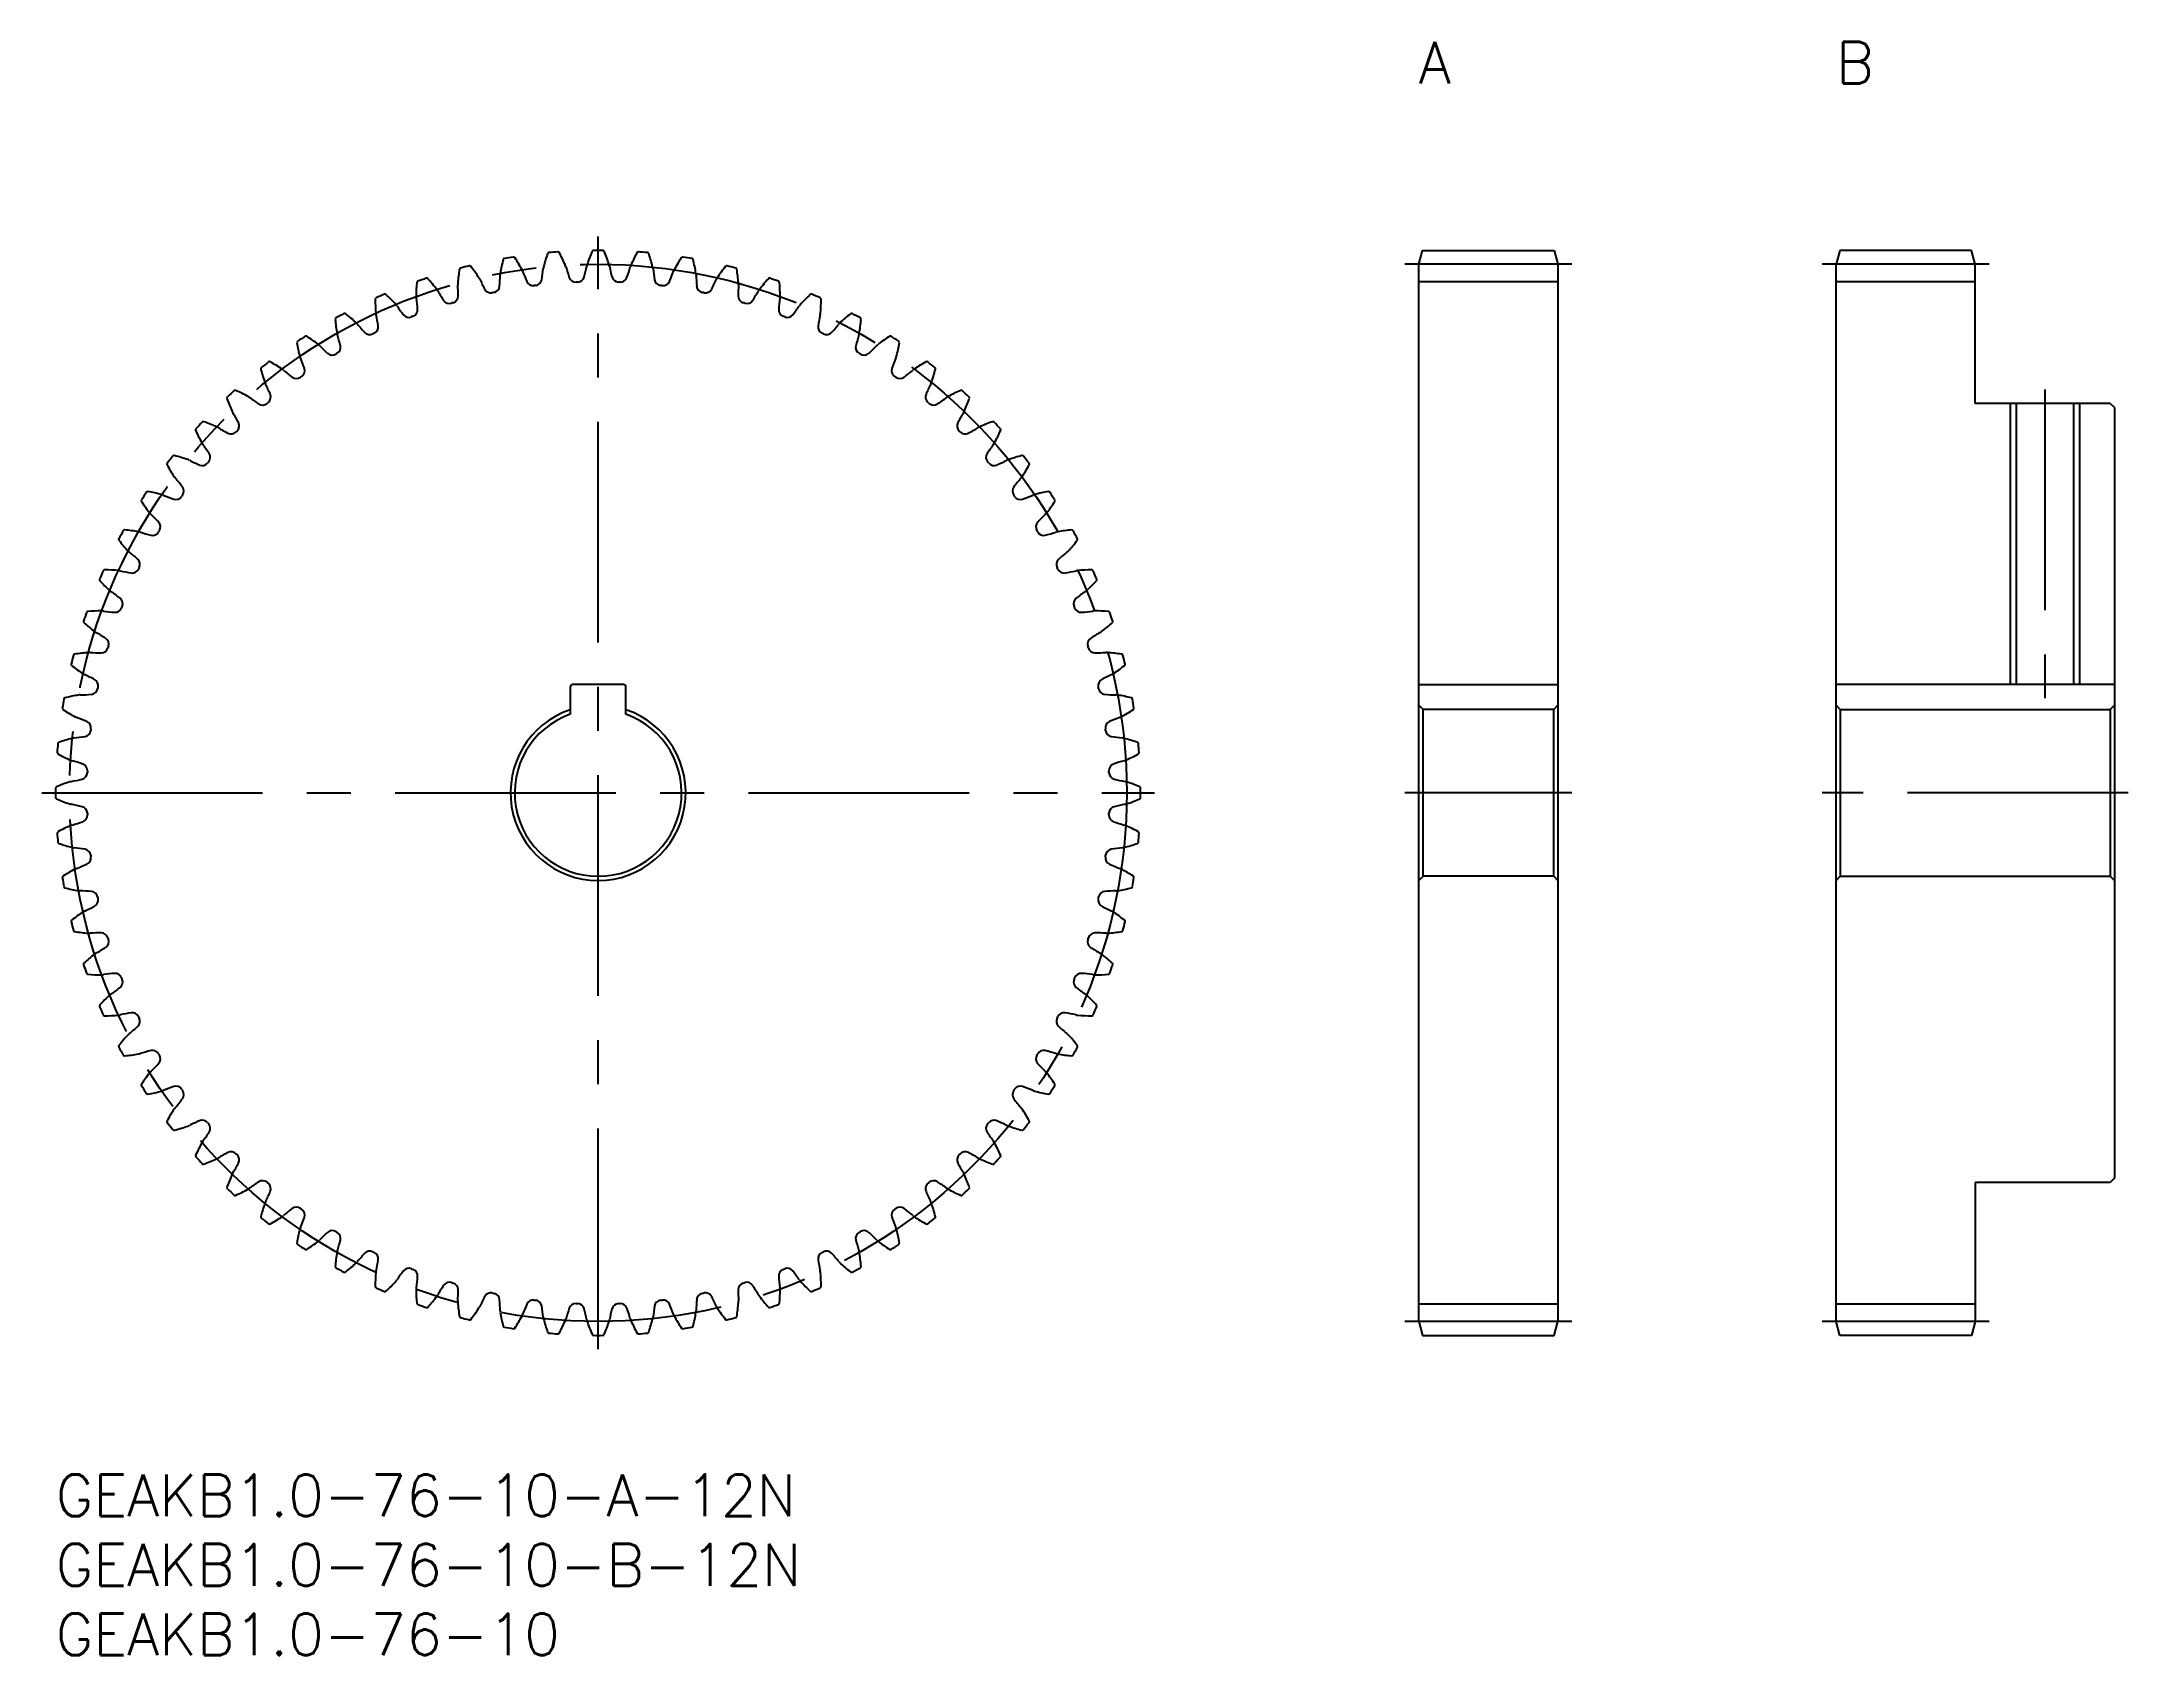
# Model space of a CAD drawing. Extents: x -1 to 149, y -13 to 103.
import ezdxf

# ---------------------------------------------------------------- set-up
doc = ezdxf.new("R2010")
doc.units = 0
doc.header["$LTSCALE"] = 0.5
doc.linetypes.add('CENTER', pattern=[50.8, 31.75, -6.35, 6.35, -6.35])
for name, color, linetype in [('MSM_CENTER', 1, 'CENTER'), ('MSM_CONTINUOUS', 7, 'CONTINUOUS'), ('MSM_NARROW', 5, 'CONTINUOUS'), ('MSM_PART_NUMBER', 7, 'CONTINUOUS')]:
    doc.layers.add(name, color=color, linetype=linetype)
doc.styles.get("Standard").update_dxf_attribs({"font": 'txt.shx', "height": 1, "bigfont": 'bigfont.shx'})

# ---------------------------------------------------------------- blocks, each defined once
blk = doc.blocks.new('*U3')
at = {"layer": 'MSM_PART_NUMBER'}
blk.add_text('GEAKB1.0-76-10-A-12N', height=3, dxfattribs=at).set_placement((0, -3))
blk = doc.blocks.new('*U4')
at = {"layer": 'MSM_PART_NUMBER'}
blk.add_text('GEAKB1.0-76-10-B-12N', height=3, dxfattribs=at).set_placement((0, -8))
blk = doc.blocks.new('*U5')
at = {"layer": 'MSM_PART_NUMBER'}
blk.add_text('GEAKB1.0-76-10', height=3, dxfattribs=at).set_placement((0, -13))
blk = doc.blocks.new('*U6')
at = {"layer": 'MSM_PART_NUMBER'}
blk.add_text('A', height=3, dxfattribs=at).set_placement((98, 100))
blk = doc.blocks.new('*U7')
at = {"layer": 'MSM_PART_NUMBER'}
blk.add_text('B', height=3, dxfattribs=at).set_placement((128, 100))

msp = doc.modelspace()

# ---------------------------------------------------------------- linework, layer by layer
at = {"layer": 'MSM_CENTER'}
for p, q in [((39, 9), (39, 89)), ((109, 87), (97, 87)), ((139, 87), (127, 87)), ((143, 78), (143, 55.8)), ((-1, 49), (79, 49)), ((109, 49), (97, 49)), ((149, 49), (127, 49)), ((109, 11), (97, 11)), ((139, 11), (127, 11))]:
    msp.add_line(p, q, dxfattribs=at)
msp.add_circle((39, 49), 38, dxfattribs=at)
at = {"layer": 'MSM_CONTINUOUS'}
for p, q in [((98, 87), (98.27, 88)), ((98.27, 88), (107.73, 88)), ((107.73, 88), (108, 87)), ((128.27, 88), (128, 87)), ((137.73, 88), (128.27, 88)), ((138, 87), (137.73, 88)), ((98, 11), (98, 87)), ((108, 85.75), (98, 85.75)), ((108, 87), (108, 11)), ((128, 11), (128, 87)), ((138, 85.75), (128, 85.75)), ((138, 77), (138, 87)), ((147.7, 77), (138, 77)), ((140.93, 77), (140.93, 56.8)), ((145.07, 77), (145.07, 56.8)), ((148, 76.7), (147.7, 77)), ((148, 76.7), (148, 21.3)), ((37, 56.6), (37, 54.66)), ((40.8, 56.8), (37.2, 56.8)), ((41, 54.66), (41, 56.6)), ((98, 56.8), (108, 56.8)), ((148, 56.8), (128, 56.8)), ((98, 55.3), (98.3, 55)), ((98.3, 43), (98.3, 55)), ((107.7, 55), (98.3, 55)), ((107.7, 55), (108, 55.3)), ((107.7, 43), (107.7, 55)), ((128.3, 55), (128, 55.3)), ((128.3, 55), (128.3, 43)), ((128.3, 55), (147.7, 55)), ((148, 55.3), (147.7, 55)), ((147.7, 55), (147.7, 43)), ((98, 42.7), (98.3, 43)), ((107.7, 43), (98.3, 43)), ((107.7, 43), (108, 42.7)), ((128.3, 43), (128, 42.7)), ((128.3, 43), (147.7, 43)), ((148, 42.7), (147.7, 43)), ((147.7, 21), (138, 21)), ((148, 21.3), (147.7, 21)), ((138, 21), (138, 11)), ((108, 12.25), (98, 12.25)), ((138, 12.25), (128, 12.25)), ((98, 11), (98.27, 10)), ((107.73, 10), (108, 11)), ((128.27, 10), (128, 11)), ((138, 11), (137.73, 10)), ((98.27, 10), (107.73, 10)), ((137.73, 10), (128.27, 10))]:
    msp.add_line(p, q, dxfattribs=at)
for centre, radius, start, end in [((44.47, 84.29), 12.67, 166.0675, 170.6579), ((32.27, 87.31), 0.1, 99.957, 166.0675), ((39, 49), 39, 98.9903, 99.957), ((32.92, 87.42), 0.1, 32.8799, 98.9903), ((22.37, 80.6), 12.67, 28.2895, 32.8799), ((47.37, 83.72), 12.67, 161.3307, 165.9211), ((35.46, 87.74), 0.1, 95.2202, 161.3307), ((39, 49), 39, 94.2535, 95.2202), ((36.11, 87.79), 0.1, 28.143, 94.2535), ((25.03, 81.87), 12.67, 23.5526, 28.143), ((50.2, 82.91), 12.67, 156.5938, 161.1842), ((38.67, 87.9), 0.1, 90.4833, 156.5938), ((39, 49), 39, 89.5167, 90.4833), ((39.33, 87.9), 0.1, 23.4062, 89.5167), ((27.8, 82.91), 12.67, 18.8158, 23.4062), ((52.97, 81.87), 12.67, 151.857, 156.4474), ((41.89, 87.79), 0.1, 85.7469, 151.857), ((39, 49), 39, 84.7798, 85.7465), ((42.54, 87.74), 0.1, 18.6693, 84.7798), ((30.63, 83.72), 12.67, 14.0789, 18.6693), ((55.63, 80.6), 12.67, 147.1201, 151.7105), ((45.08, 87.42), 0.1, 81.0097, 147.1201), ((39, 49), 39, 80.043, 81.0097), ((45.73, 87.31), 0.1, 13.9325, 80.043), ((33.53, 84.29), 12.67, 9.3421, 13.9325), ((38.59, 84.71), 12.67, 175.5412, 180.1316), ((26.06, 85.68), 0.1, 109.4307, 175.5412), ((39, 49), 39, 108.464, 109.4307), ((26.68, 85.9), 0.1, 42.3535, 108.464), ((17.39, 77.43), 12.67, 37.7632, 42.3535), ((41.54, 84.62), 12.67, 170.8044, 175.3947), ((29.74, 85.57), 0.83, 175.3947, 183.4696), ((17.24, 84.82), 11.69, 359.4695, 3.4166), ((29.13, 86.63), 0.1, 104.6939, 170.8044), ((39, 49), 39, 103.7272, 104.6939), ((29.77, 86.79), 0.1, 37.6167, 103.7272), ((19.81, 79.12), 12.67, 33.0263, 37.6167), ((29.74, 85.57), 0.83, 24.9514, 33.0263), ((41.09, 90.86), 11.69, 205.0044, 208.9516), ((20.27, 86.5), 11.69, 354.7326, 358.6798), ((32.79, 86.21), 0.83, 170.6579, 178.7328), ((32.79, 86.21), 0.83, 20.2146, 28.2895), ((44.54, 90.55), 11.69, 200.2676, 204.2147), ((34.33, 85.96), 0.5, 204.2147, 277.2018), ((34.45, 85.97), 0.5, 277.0088, 349.9958), ((23.43, 87.92), 11.69, 349.9958, 353.9429), ((35.88, 86.6), 0.83, 165.9211, 173.9959), ((35.88, 86.6), 0.83, 15.4777, 23.5526), ((47.95, 89.95), 11.69, 195.5307, 199.4779), ((37.4, 86.22), 0.5, 199.4779, 272.4649), ((39, 49), 36.75, 92.2719, 92.4649), ((37.52, 86.22), 0.5, 272.2719, 345.259), ((26.7, 89.07), 11.69, 345.259, 349.2061), ((39, 86.72), 0.83, 161.1842, 169.2591), ((39, 86.72), 0.83, 10.7409, 18.8158), ((51.3, 89.07), 11.69, 190.7939, 194.741), ((40.48, 86.22), 0.5, 194.7411, 267.7281), ((39, 49), 36.75, 87.5351, 87.7281), ((40.6, 86.22), 0.5, 267.535, 340.5221), ((30.05, 89.95), 11.69, 340.5221, 344.4693), ((42.12, 86.6), 0.83, 156.4474, 164.5223), ((42.12, 86.6), 0.83, 6.0041, 14.0789), ((54.57, 87.92), 11.69, 186.0571, 190.0042), ((43.55, 85.97), 0.5, 190.0042, 262.9912), ((43.67, 85.96), 0.5, 262.7982, 335.7853), ((33.46, 90.55), 11.69, 335.7853, 339.7324), ((45.21, 86.21), 0.83, 151.7105, 159.7854), ((45.21, 86.21), 0.83, 1.2672, 9.3421), ((57.73, 86.5), 11.69, 181.3202, 185.2674), ((36.91, 90.86), 11.69, 331.0484, 334.9956), ((48.26, 85.57), 0.83, 146.9737, 155.0486), ((58.19, 79.12), 12.67, 142.3833, 146.9737), ((48.23, 86.79), 0.1, 76.2732, 142.3833), ((39, 49), 39, 75.3061, 76.2728), ((48.87, 86.63), 0.1, 9.1956, 75.3061), ((36.46, 84.62), 12.67, 4.6053, 9.1956), ((60.76, 84.82), 11.69, 176.5834, 180.5305), ((48.26, 85.57), 0.83, 356.5304, 4.6053), ((60.61, 77.43), 12.67, 137.6465, 142.2368), ((51.32, 85.9), 0.1, 71.5364, 137.6465), ((39, 49), 39, 70.5693, 71.536), ((51.94, 85.68), 0.1, 4.4588, 70.5693), ((39.41, 84.71), 12.67, 359.8684, 4.4588), ((23.07, 84.49), 0.1, 114.1676, 180.278), ((35.64, 84.55), 12.67, 180.278, 184.8684), ((39, 49), 39, 113.2009, 114.1676), ((23.68, 84.75), 0.1, 47.0904, 113.2009), ((15.12, 75.55), 12.67, 42.5, 47.0904), ((23.85, 83.55), 0.83, 34.4251, 42.5), ((34.17, 90.63), 11.69, 214.4781, 218.4253), ((26.75, 84.68), 0.83, 180.1316, 188.2065), ((14.36, 82.9), 11.69, 4.2063, 8.1535), ((26.75, 84.68), 0.83, 29.6883, 37.7632), ((37.62, 90.89), 11.69, 209.7413, 213.6884), ((28.31, 84.68), 0.5, 213.6884, 286.6755), ((39, 49), 36.75, 106.4824, 106.6755), ((28.43, 84.72), 0.5, 286.4824, 359.4695), ((31.29, 85.44), 0.5, 208.9516, 281.9386), ((39, 49), 36.75, 101.7456, 101.9386), ((31.42, 85.47), 0.5, 281.7456, 354.7326), ((39, 49), 36.75, 97.0088, 97.2018), ((39, 49), 36.75, 82.7982, 82.9912), ((46.58, 85.47), 0.5, 185.2673, 258.2544), ((39, 49), 36.75, 78.0614, 78.2544), ((46.71, 85.44), 0.5, 258.0613, 331.0485), ((49.57, 84.72), 0.5, 180.5305, 253.5176), ((39, 49), 36.75, 73.3245, 73.5176), ((49.69, 84.68), 0.5, 253.3245, 326.3116), ((40.38, 90.89), 11.69, 326.3116, 330.2587), ((51.25, 84.68), 0.83, 142.2368, 150.3117), ((63.64, 82.9), 11.69, 171.8465, 175.7937), ((51.25, 84.68), 0.83, 351.7935, 359.8684), ((43.83, 90.63), 11.69, 321.5747, 325.5219), ((54.15, 83.55), 0.83, 137.5, 145.5749), ((62.88, 75.55), 12.67, 132.9096, 137.5), ((54.32, 84.75), 0.1, 66.7995, 132.9096), ((39, 49), 39, 65.8324, 66.7991), ((54.93, 84.49), 0.1, 359.722, 65.8324), ((42.36, 84.55), 12.67, 355.1316, 359.722), ((20.2, 83.05), 0.1, 118.9048, 185.0149), ((32.72, 84.15), 12.67, 185.0149, 189.6053), ((39, 49), 39, 117.9377, 118.9044), ((20.77, 83.37), 0.1, 51.8272, 117.9377), ((13.01, 73.49), 12.67, 47.2368, 51.8272), ((21.05, 82.18), 0.83, 39.162, 47.2368), ((30.75, 90.09), 11.69, 219.2149, 223.1621), ((22.7, 82.49), 0.5, 295.9561, 8.9432), ((23.85, 83.55), 0.83, 184.8684, 192.9433), ((11.64, 80.75), 11.69, 8.9432, 12.8903), ((25.4, 83.68), 0.5, 218.4252, 291.4123), ((39, 49), 36.75, 111.2193, 111.4123), ((25.52, 83.72), 0.5, 291.2193, 4.2063), ((52.48, 83.72), 0.5, 175.7937, 248.7807), ((39, 49), 36.75, 68.5877, 68.7807), ((52.6, 83.68), 0.5, 248.5877, 321.5748), ((55.3, 82.49), 0.5, 171.0568, 244.0439), ((66.36, 80.75), 11.69, 167.1097, 171.0568), ((54.15, 83.55), 0.83, 347.0567, 355.1316), ((47.25, 90.09), 11.69, 316.8379, 320.7851), ((56.95, 82.18), 0.83, 132.7632, 140.838), ((64.99, 73.49), 12.67, 128.1728, 132.7632), ((57.23, 83.37), 0.1, 62.0627, 128.1728), ((39, 49), 39, 61.0956, 62.0623), ((45.28, 84.15), 12.67, 350.3947, 354.9851), ((57.8, 83.05), 0.1, 354.9851, 61.0956), ((17.45, 81.39), 0.1, 123.6416, 189.7517), ((29.83, 83.51), 12.67, 189.7517, 194.3421), ((39, 49), 39, 122.6745, 123.6412), ((18, 81.74), 0.1, 56.5641, 122.6745), ((11.07, 71.26), 12.67, 51.9737, 56.5641), ((18.37, 80.58), 0.83, 43.8988, 51.9737), ((27.38, 89.27), 11.69, 223.9518, 227.8989), ((21.05, 82.18), 0.83, 189.6053, 197.6801), ((19.99, 81.03), 0.5, 300.693, 13.68), ((9.11, 78.38), 11.69, 13.68, 17.6272), ((22.58, 82.44), 0.5, 223.1621, 296.1491), ((39, 49), 36.75, 115.9561, 116.1491), ((39, 49), 36.75, 63.8509, 64.0439), ((55.42, 82.44), 0.5, 243.8508, 316.8379), ((58.01, 81.03), 0.5, 166.32, 239.307), ((68.89, 78.38), 11.69, 162.3728, 166.32), ((56.95, 82.18), 0.83, 342.3199, 350.3947), ((50.62, 89.27), 11.69, 312.1011, 316.0482), ((59.63, 80.58), 0.83, 128.0263, 136.1012), ((66.93, 71.26), 12.67, 123.4359, 128.0263), ((60, 81.74), 0.1, 57.3258, 123.4359), ((39, 49), 39, 56.3588, 57.3255), ((48.17, 83.51), 12.67, 345.6579, 350.2483), ((60.55, 81.39), 0.1, 350.2483, 56.3588), ((14.85, 79.49), 0.1, 128.3785, 194.4886), ((39, 49), 39, 127.4114, 128.3781), ((15.37, 79.9), 0.1, 61.3009, 127.4114), ((9.33, 68.88), 12.67, 56.7105, 61.3009), ((18.37, 80.58), 0.83, 194.3421, 202.417), ((6.79, 75.82), 11.69, 18.4168, 22.364), ((17.41, 79.35), 0.5, 305.4298, 18.4168), ((19.88, 80.97), 0.5, 227.8989, 300.886), ((39, 49), 36.75, 120.693, 120.886), ((39, 49), 36.75, 59.114, 59.307), ((58.12, 80.97), 0.5, 239.114, 312.1011), ((60.59, 79.35), 0.5, 161.5831, 234.5702), ((71.21, 75.82), 11.69, 157.636, 161.5832), ((59.63, 80.58), 0.83, 337.583, 345.6579), ((68.67, 68.88), 12.67, 118.6991, 123.2895), ((62.63, 79.9), 0.1, 52.589, 118.6991), ((39, 49), 39, 51.6219, 52.5886), ((63.15, 79.49), 0.1, 345.5114, 51.6219), ((27.02, 82.64), 12.67, 194.4886, 199.0789), ((15.83, 78.77), 0.83, 199.0789, 207.1538), ((4.68, 73.06), 11.69, 23.1537, 27.1008), ((15.83, 78.77), 0.83, 48.6356, 56.7105), ((24.1, 88.17), 11.69, 228.6886, 232.6358), ((17.3, 79.28), 0.5, 232.6358, 305.6228), ((39, 49), 36.75, 125.4298, 125.6228), ((39, 49), 36.75, 54.3772, 54.5702), ((60.7, 79.28), 0.5, 234.3771, 307.3642), ((53.9, 88.17), 11.69, 307.3642, 311.3114), ((62.17, 78.77), 0.83, 123.2895, 131.3644), ((73.32, 73.06), 11.69, 152.8992, 156.8463), ((62.17, 78.77), 0.83, 332.8462, 340.9211), ((50.98, 82.64), 12.67, 340.9211, 345.5114), ((12.41, 77.4), 0.1, 133.1153, 199.2254), ((24.28, 81.53), 12.67, 199.2254, 203.8158), ((39, 49), 39, 132.1482, 133.1149), ((12.9, 77.84), 0.1, 66.0378, 132.1482), ((7.79, 66.36), 12.67, 61.4474, 66.0378), ((13.45, 76.75), 0.83, 53.3725, 61.4474), ((20.91, 86.81), 11.69, 233.4255, 237.3726), ((14.88, 77.38), 0.5, 237.3726, 310.3597), ((39, 49), 36.75, 130.1666, 130.3597), ((14.97, 77.47), 0.5, 310.1666, 23.1537), ((63.03, 77.47), 0.5, 156.8463, 229.8334), ((39, 49), 36.75, 49.6403, 49.8334), ((63.12, 77.38), 0.5, 229.6403, 302.6274), ((57.09, 86.81), 11.69, 302.6274, 306.5745), ((64.55, 76.75), 0.83, 118.5526, 126.6275), ((70.21, 66.36), 12.67, 113.9622, 118.5526), ((65.1, 77.84), 0.1, 47.8522, 113.9622), ((39, 49), 39, 46.8851, 47.8518), ((53.72, 81.53), 12.67, 336.1842, 340.7746), ((65.59, 77.4), 0.1, 340.7746, 46.8851), ((10.16, 75.1), 0.1, 137.8522, 203.9622), ((21.64, 80.21), 12.67, 203.9622, 208.5526), ((39, 49), 39, 136.8851, 137.8518), ((10.6, 75.59), 0.1, 70.7746, 136.8851), ((6.47, 63.72), 12.67, 66.1842, 70.7746), ((11.25, 74.55), 0.83, 58.1093, 66.1842), ((17.85, 85.19), 11.69, 238.1623, 242.1095), ((13.45, 76.75), 0.83, 203.8158, 211.8907), ((2.81, 70.15), 11.69, 27.8905, 31.8377), ((39, 49), 36.75, 134.9035, 135.0965), ((12.7, 75.38), 0.5, 314.9035, 27.8905), ((65.3, 75.38), 0.5, 152.1094, 225.0965), ((75.19, 70.15), 11.69, 148.1623, 152.1095), ((39, 49), 36.75, 44.9035, 45.0965), ((64.55, 76.75), 0.83, 328.1093, 336.1842), ((60.15, 85.19), 11.69, 297.8905, 301.8377), ((66.75, 74.55), 0.83, 113.8158, 121.8907), ((71.53, 63.72), 12.67, 109.2254, 113.8158), ((67.4, 75.59), 0.1, 43.1149, 109.2254), ((39, 49), 39, 42.1482, 43.1149), ((56.36, 80.21), 12.67, 331.4474, 336.0378), ((67.84, 75.1), 0.1, 336.0378, 42.1482), ((11.25, 74.55), 0.83, 208.5526, 216.6275), ((1.19, 67.09), 11.69, 32.6274, 36.5745), ((12.62, 75.3), 0.5, 242.1095, 315.0965), ((65.38, 75.3), 0.5, 224.9035, 297.8905), ((76.81, 67.09), 11.69, 143.4255, 147.3726), ((66.75, 74.55), 0.83, 323.3725, 331.4474), ((8.1, 72.63), 0.1, 142.589, 208.6991), ((19.12, 78.67), 12.67, 208.6991, 213.2895), ((39, 49), 39, 141.6219, 142.5886), ((8.51, 73.15), 0.1, 75.5114, 141.6219), ((5.36, 60.98), 12.67, 70.9211, 75.5114), ((9.23, 72.17), 0.83, 62.8462, 70.9211), ((14.94, 83.32), 11.69, 242.8992, 246.8463), ((10.53, 73.03), 0.5, 246.8463, 319.8334), ((39, 49), 36.75, 139.6403, 139.8334), ((10.62, 73.12), 0.5, 319.6403, 32.6273), ((67.38, 73.12), 0.5, 147.3726, 220.3597), ((39, 49), 36.75, 40.1666, 40.3597), ((67.47, 73.03), 0.5, 220.1666, 293.1537), ((63.06, 83.32), 11.69, 293.1537, 297.1008), ((68.77, 72.17), 0.83, 109.0789, 117.1538), ((72.64, 60.98), 12.67, 104.4886, 109.0789), ((58.88, 78.67), 12.67, 326.7105, 331.3009), ((69.49, 73.15), 0.1, 38.3781, 104.4886), ((39, 49), 39, 37.4114, 38.3781), ((69.9, 72.63), 0.1, 331.3009, 37.4114), ((39, 49), 39, 146.3588, 147.3255), ((6.61, 70.55), 0.1, 80.2483, 146.3588), ((4.49, 58.17), 12.67, 75.6579, 80.2483), ((9.23, 72.17), 0.83, 213.2895, 221.3644), ((-0.17, 63.9), 11.69, 37.3642, 41.3114), ((8.72, 70.7), 0.5, 324.3772, 37.3642), ((69.28, 70.7), 0.5, 142.6358, 215.6228), ((78.17, 63.9), 11.69, 138.6886, 142.6358), ((68.77, 72.17), 0.83, 318.6356, 326.7105), ((73.51, 58.17), 12.67, 99.7517, 104.3421), ((71.39, 70.55), 0.1, 33.6416, 99.7517), ((39, 49), 39, 32.6745, 33.6412), ((6.26, 70), 0.1, 147.3255, 213.4359), ((16.74, 76.93), 12.67, 213.4359, 218.0263), ((7.42, 69.63), 0.83, 218.0263, 226.1012), ((-1.27, 60.62), 11.69, 42.1011, 46.0482), ((7.42, 69.63), 0.83, 67.583, 75.6579), ((12.18, 81.21), 11.69, 247.636, 251.5832), ((8.65, 70.59), 0.5, 251.5831, 324.5702), ((39, 49), 36.75, 144.3772, 144.5702), ((39, 49), 36.75, 35.4298, 35.6228), ((69.35, 70.59), 0.5, 215.4298, 288.4168), ((65.82, 81.21), 11.69, 288.4168, 292.364), ((70.58, 69.63), 0.83, 104.3421, 112.417), ((79.27, 60.62), 11.69, 133.9518, 137.8989), ((70.58, 69.63), 0.83, 313.8988, 321.9737), ((61.26, 76.93), 12.67, 321.9737, 326.5641), ((71.74, 70), 0.1, 326.5641, 32.6745), ((39, 49), 39, 151.0956, 152.0623), ((4.95, 67.8), 0.1, 84.9851, 151.0956), ((3.85, 55.28), 12.67, 80.3947, 84.9851), ((5.82, 66.95), 0.83, 72.3199, 80.3947), ((9.62, 78.89), 11.69, 252.3728, 256.32), ((6.97, 68.01), 0.5, 256.32, 329.307), ((7.03, 68.12), 0.5, 329.114, 42.1011), ((39, 49), 36.75, 149.114, 149.307), ((70.97, 68.12), 0.5, 137.8989, 210.886), ((39, 49), 36.75, 30.693, 30.886), ((71.03, 68.01), 0.5, 210.6929, 283.68), ((68.38, 78.89), 11.69, 283.68, 287.6272), ((72.18, 66.95), 0.83, 99.6053, 107.6801), ((74.15, 55.28), 12.67, 95.0149, 99.6053), ((73.05, 67.8), 0.1, 28.9048, 95.0149), ((39, 49), 39, 27.9377, 28.9044), ((4.63, 67.23), 0.1, 152.0627, 218.1728), ((14.51, 74.99), 12.67, 218.1728, 222.7632), ((5.82, 66.95), 0.83, 222.7632, 230.838), ((-2.09, 57.25), 11.69, 46.8379, 50.7851), ((80.09, 57.25), 11.69, 129.2149, 133.1621), ((72.18, 66.95), 0.83, 309.162, 317.2368), ((63.49, 74.99), 12.67, 317.2368, 321.8272), ((73.37, 67.23), 0.1, 321.8272, 27.9377), ((39, 49), 39, 155.8324, 156.7991), ((3.51, 64.93), 0.1, 89.722, 155.8324), ((3.45, 52.36), 12.67, 85.1316, 89.722), ((4.45, 64.15), 0.83, 77.0567, 85.1316), ((7.25, 76.36), 11.69, 257.1097, 261.0568), ((5.51, 65.3), 0.5, 261.0568, 334.0439), ((5.56, 65.42), 0.5, 333.8508, 46.8379), ((39, 49), 36.75, 153.8509, 154.0439), ((72.44, 65.42), 0.5, 133.1621, 206.1491), ((39, 49), 36.75, 25.9561, 26.1491), ((72.49, 65.3), 0.5, 205.9561, 278.9432), ((70.75, 76.36), 11.69, 278.9432, 282.8903), ((73.55, 64.15), 0.83, 94.8684, 102.9433), ((74.55, 52.36), 12.67, 90.278, 94.8684), ((74.49, 64.93), 0.1, 24.1679, 90.278), ((39, 49), 39, 23.2009, 24.1676), ((3.25, 64.32), 0.1, 156.7995, 222.9096), ((12.45, 72.88), 12.67, 222.9096, 227.5), ((4.45, 64.15), 0.83, 227.5, 235.5749), ((-2.63, 53.83), 11.69, 51.5747, 55.5219), ((80.63, 53.83), 11.69, 124.4781, 128.4253), ((73.55, 64.15), 0.83, 304.4251, 312.5), ((65.55, 72.88), 12.67, 312.5, 317.0904), ((74.75, 64.32), 0.1, 317.0904, 23.2009), ((39, 49), 39, 160.5693, 161.536), ((2.32, 61.94), 0.1, 94.4588, 160.5693), ((3.29, 49.41), 12.67, 89.8684, 94.4588), ((3.32, 61.25), 0.83, 81.7935, 89.8684), ((5.1, 73.64), 11.69, 261.8465, 265.7937), ((4.28, 62.48), 0.5, 265.7937, 338.7807), ((4.32, 62.6), 0.5, 338.5877, 51.5747), ((39, 49), 36.75, 158.5877, 158.7807), ((73.68, 62.6), 0.5, 128.4252, 201.4123), ((39, 49), 36.75, 21.2193, 21.4123), ((73.72, 62.48), 0.5, 201.2192, 274.2063), ((72.9, 73.64), 11.69, 274.2063, 278.1535), ((74.68, 61.25), 0.83, 90.1316, 98.2065), ((74.71, 49.41), 12.67, 85.5412, 90.1316), ((75.68, 61.94), 0.1, 19.4311, 85.5412), ((39, 49), 39, 18.464, 19.4307), ((2.1, 61.32), 0.1, 161.5364, 227.6465), ((10.57, 70.61), 12.67, 227.6465, 232.2368), ((3.32, 61.25), 0.83, 232.2368, 240.3117), ((-2.89, 50.38), 11.69, 56.3116, 60.2587), ((3.32, 59.69), 0.5, 343.3245, 56.3116), ((74.68, 59.69), 0.5, 123.6884, 196.6755), ((80.89, 50.38), 11.69, 119.7413, 123.6884), ((74.68, 61.25), 0.83, 299.6883, 307.7632), ((67.43, 70.61), 12.67, 307.7632, 312.3535), ((75.9, 61.32), 0.1, 312.3535, 18.464), ((39, 49), 39, 165.3061, 166.2728), ((1.37, 58.87), 0.1, 99.1956, 165.3061), ((3.38, 46.46), 12.67, 94.6053, 99.1956), ((2.43, 58.26), 0.83, 86.5304, 94.6053), ((3.18, 70.76), 11.69, 266.5834, 270.5305), ((3.28, 59.57), 0.5, 270.5305, 343.5176), ((39, 49), 36.75, 163.3245, 163.5176), ((39, 49), 36.75, 16.4824, 16.6755), ((74.72, 59.57), 0.5, 196.4824, 269.4695), ((74.82, 70.76), 11.69, 269.4695, 273.4166), ((75.57, 58.26), 0.83, 85.3947, 93.4696), ((74.62, 46.46), 12.67, 80.8044, 85.3947), ((76.63, 58.87), 0.1, 14.6943, 80.8044), ((39, 49), 39, 13.7272, 14.6939), ((1.21, 58.23), 0.1, 166.2728, 232.3833), ((8.88, 68.19), 12.67, 232.3833, 236.9737), ((2.43, 58.26), 0.83, 236.9737, 245.0486), ((-2.86, 46.91), 11.69, 61.0484, 64.9956), ((2.56, 56.71), 0.5, 348.0614, 61.0484), ((75.44, 56.71), 0.5, 118.9516, 191.9387), ((80.86, 46.91), 11.69, 115.0044, 118.9516), ((75.57, 58.26), 0.83, 294.9514, 303.0263), ((69.12, 68.19), 12.67, 303.0263, 307.6167), ((76.79, 58.23), 0.1, 307.6167, 13.7272), ((39, 49), 39, 170.043, 171.0097), ((0.69, 55.73), 0.1, 103.9325, 170.043), ((3.71, 43.53), 12.67, 99.3421, 103.9325), ((1.79, 55.21), 0.83, 91.2672, 99.3421), ((1.5, 67.73), 11.69, 271.3202, 275.2674), ((2.53, 56.58), 0.5, 275.2673, 348.2544), ((39, 49), 36.75, 168.0614, 168.2544), ((37.2, 56.6), 0.2, 90, 180), ((40.8, 56.6), 0.2, 0, 90), ((39, 49), 36.75, 11.7456, 11.9386), ((75.47, 56.58), 0.5, 191.7456, 264.7326), ((76.5, 67.73), 11.69, 264.7326, 268.6798), ((76.21, 55.21), 0.83, 80.6579, 88.7328), ((74.29, 43.53), 12.67, 76.0675, 80.6579), ((77.31, 55.73), 0.1, 9.9574, 76.0675), ((39, 49), 39, 8.9903, 9.957), ((0.58, 55.08), 0.1, 171.01, 237.1201), ((7.4, 65.63), 12.67, 237.1201, 241.7105), ((1.79, 55.21), 0.83, 241.7105, 249.7854), ((-2.55, 43.46), 11.69, 65.7853, 69.7324), ((2.04, 53.67), 0.5, 352.7982, 65.7853), ((39, 49), 6.3, 108.5094, 71.4906), ((39, 49), 6, 109.4712, 70.5288), ((75.96, 53.67), 0.5, 114.2147, 187.2018), ((80.55, 43.46), 11.69, 110.2676, 114.2147), ((76.21, 55.21), 0.83, 290.2146, 298.2895), ((70.6, 65.63), 12.67, 298.2895, 302.8799), ((77.42, 55.08), 0.1, 302.8799, 8.9903), ((39, 49), 39, 174.7798, 175.7465), ((0.26, 52.54), 0.1, 108.6693, 174.7798), ((4.28, 40.63), 12.67, 104.0789, 108.6693), ((1.4, 52.12), 0.83, 96.0041, 104.0789), ((0.08, 64.57), 11.69, 276.0571, 280.0042), ((2.03, 53.55), 0.5, 280.0042, 352.9912), ((39, 49), 36.75, 172.7982, 172.9912), ((39, 49), 36.75, 7.0088, 7.2018), ((75.97, 53.55), 0.5, 187.0087, 259.9958), ((77.92, 64.57), 11.69, 259.9958, 263.9429), ((76.6, 52.12), 0.83, 75.9211, 83.9959), ((73.72, 40.63), 12.67, 71.3307, 75.9211), ((77.74, 52.54), 0.1, 5.2202, 71.3307), ((39, 49), 39, 4.2535, 5.2202), ((0.21, 51.89), 0.1, 175.7465, 241.857), ((6.13, 62.97), 12.67, 241.857, 246.4474), ((1.4, 52.12), 0.83, 246.4474, 254.5223), ((-1.95, 40.05), 11.69, 70.5221, 74.4693), ((1.78, 50.6), 0.5, 357.5351, 70.5221), ((76.22, 50.6), 0.5, 109.4779, 182.465), ((79.95, 40.05), 11.69, 105.5307, 109.4779), ((76.6, 52.12), 0.83, 285.4777, 293.5526), ((71.87, 62.97), 12.67, 293.5526, 298.143), ((77.79, 51.89), 0.1, 298.143, 4.2535), ((5.09, 37.8), 12.67, 108.8158, 113.4062), ((1.28, 49), 0.83, 100.7409, 108.8158), ((-1.07, 61.3), 11.69, 280.7939, 284.741), ((1.78, 50.48), 0.5, 284.741, 357.7281), ((39, 49), 36.75, 177.5351, 177.7281), ((39, 49), 36.75, 2.2719, 2.4649), ((76.22, 50.48), 0.5, 182.2719, 255.259), ((79.07, 61.3), 11.69, 255.259, 259.2061), ((76.72, 49), 0.83, 71.1842, 79.2591), ((72.91, 37.8), 12.67, 66.5938, 71.1842), ((0.1, 49.33), 0.1, 113.4062, 179.5167), ((39, 49), 39, 179.5167, 180.4833), ((0.1, 48.67), 0.1, 180.4833, 246.5938), ((5.09, 60.2), 12.67, 246.5938, 251.1842), ((1.28, 49), 0.83, 251.1842, 259.2591), ((-1.07, 36.7), 11.69, 75.259, 79.2061), ((1.78, 47.52), 0.5, 2.2719, 75.259), ((76.22, 47.52), 0.5, 104.741, 177.7282), ((79.07, 36.7), 11.69, 100.7939, 104.741), ((76.72, 49), 0.83, 280.7409, 288.8158), ((72.91, 60.2), 12.67, 288.8158, 293.4062), ((77.9, 49.33), 0.1, 0.4833, 66.5938), ((77.9, 48.67), 0.1, 293.4062, 359.5167), ((39, 49), 39, 359.5167, 0.4833), ((6.13, 35.03), 12.67, 113.5526, 118.143), ((1.4, 45.88), 0.83, 105.4777, 113.5526), ((-1.95, 57.95), 11.69, 285.5307, 289.4779), ((1.78, 47.4), 0.5, 289.4779, 2.4649), ((39, 49), 36.75, 182.2719, 182.4649), ((39, 49), 36.75, 357.5351, 357.7281), ((76.22, 47.4), 0.5, 177.535, 250.5221), ((79.95, 57.95), 11.69, 250.5221, 254.4693), ((76.6, 45.88), 0.83, 66.4474, 74.5223), ((71.87, 35.03), 12.67, 61.857, 66.4474), ((0.21, 46.11), 0.1, 118.143, 184.2535), ((39, 49), 39, 184.2535, 185.2202), ((0.26, 45.46), 0.1, 185.2202, 251.3307), ((4.28, 57.37), 12.67, 251.3307, 255.9211), ((1.4, 45.88), 0.83, 255.9211, 263.9959), ((0.08, 33.43), 11.69, 79.9958, 83.9429), ((77.92, 33.43), 11.69, 96.0571, 100.0042), ((76.6, 45.88), 0.83, 276.0041, 284.0789), ((73.72, 57.37), 12.67, 284.0789, 288.6693), ((77.74, 45.46), 0.1, 288.6693, 354.7798), ((77.79, 46.11), 0.1, 355.7469, 61.857), ((39, 49), 39, 354.7798, 355.7465), ((7.4, 32.37), 12.67, 118.2895, 122.8799), ((1.79, 42.79), 0.83, 110.2146, 118.2895), ((-2.55, 54.54), 11.69, 290.2676, 294.2147), ((2.03, 44.45), 0.5, 7.0087, 79.9958), ((2.04, 44.33), 0.5, 294.2147, 7.2018), ((39, 49), 36.75, 187.0088, 187.2018), ((39, 49), 36.75, 352.7982, 352.9912), ((75.96, 44.33), 0.5, 172.7982, 245.7853), ((75.97, 44.45), 0.5, 100.0042, 172.9913), ((80.55, 54.54), 11.69, 245.7853, 249.7324), ((76.21, 42.79), 0.83, 61.7105, 69.7854), ((70.6, 32.37), 12.67, 57.1201, 61.7105), ((0.58, 42.92), 0.1, 122.8799, 188.9903), ((39, 49), 39, 188.9903, 189.957), ((0.69, 42.27), 0.1, 189.957, 256.0675), ((3.71, 54.47), 12.67, 256.0675, 260.6579), ((74.29, 54.47), 12.67, 279.3421, 283.9325), ((77.31, 42.27), 0.1, 283.9325, 350.043), ((39, 49), 39, 350.043, 351.0097), ((77.42, 42.92), 0.1, 351.0097, 57.1201), ((1.79, 42.79), 0.83, 260.6579, 268.7328), ((1.5, 30.27), 11.69, 84.7326, 88.6798), ((-2.86, 51.09), 11.69, 295.0044, 298.9516), ((2.53, 41.42), 0.5, 11.7456, 84.7326), ((2.56, 41.29), 0.5, 298.9516, 11.9386), ((39, 49), 36.75, 191.7456, 191.9386), ((75.44, 41.29), 0.5, 168.0614, 241.0484), ((39, 49), 36.75, 348.0614, 348.2544), ((75.47, 41.42), 0.5, 95.2673, 168.2545), ((80.86, 51.09), 11.69, 241.0484, 244.9956), ((76.5, 30.27), 11.69, 91.3202, 95.2674), ((76.21, 42.79), 0.83, 271.2672, 279.3421), ((1.21, 39.77), 0.1, 127.6167, 193.7272), ((39, 49), 39, 193.7272, 194.6939), ((8.88, 29.81), 12.67, 123.0263, 127.6167), ((1.37, 39.13), 0.1, 194.6939, 260.8044), ((3.38, 51.54), 12.67, 260.8044, 265.3947), ((2.43, 39.74), 0.83, 114.9514, 123.0263), ((74.62, 51.54), 12.67, 274.6053, 279.1956), ((75.57, 39.74), 0.83, 56.9737, 65.0486), ((69.12, 29.81), 12.67, 52.3833, 56.9737), ((76.63, 39.13), 0.1, 279.1956, 345.3061), ((39, 49), 39, 345.3061, 346.2728), ((76.79, 39.77), 0.1, 346.2732, 52.3833), ((2.43, 39.74), 0.83, 265.3947, 273.4696), ((3.18, 27.24), 11.69, 89.4695, 93.4166), ((-2.89, 47.62), 11.69, 299.7413, 303.6884), ((3.28, 38.43), 0.5, 16.4824, 89.4695), ((3.32, 38.31), 0.5, 303.6884, 16.6755), ((39, 49), 36.75, 196.4824, 196.6755), ((74.68, 38.31), 0.5, 163.3245, 236.3116), ((39, 49), 36.75, 343.3245, 343.5176), ((74.72, 38.43), 0.5, 90.5305, 163.5176), ((80.89, 47.62), 11.69, 236.3116, 240.2587), ((74.82, 27.24), 11.69, 86.5834, 90.5305), ((75.57, 39.74), 0.83, 266.5304, 274.6053), ((2.1, 36.68), 0.1, 132.3535, 198.464), ((39, 49), 39, 198.464, 199.4307), ((10.57, 27.39), 12.67, 127.7632, 132.3535), ((2.32, 36.06), 0.1, 199.4307, 265.5412), ((3.32, 36.75), 0.83, 119.6883, 127.7632), ((5.1, 24.36), 11.69, 94.2063, 98.1535), ((4.28, 35.52), 0.5, 21.2193, 94.2063), ((73.72, 35.52), 0.5, 85.7937, 158.7807), ((72.9, 24.36), 11.69, 81.8465, 85.7937), ((74.68, 36.75), 0.83, 52.2368, 60.3117), ((67.43, 27.39), 12.67, 47.6465, 52.2368), ((75.68, 36.06), 0.1, 274.4588, 340.5693), ((39, 49), 39, 340.5693, 341.536), ((75.9, 36.68), 0.1, 341.5364, 47.6465), ((3.29, 48.59), 12.67, 265.5412, 270.1316), ((3.32, 36.75), 0.83, 270.1316, 278.2065), ((4.45, 33.85), 0.83, 124.4251, 132.5), ((-2.63, 44.17), 11.69, 304.4781, 308.4253), ((4.32, 35.4), 0.5, 308.4252, 21.4123), ((39, 49), 36.75, 201.2193, 201.4123), ((73.68, 35.4), 0.5, 158.5877, 231.5747), ((39, 49), 36.75, 338.5877, 338.7807), ((80.63, 44.17), 11.69, 231.5747, 235.5219), ((73.55, 33.85), 0.83, 47.5, 55.5749), ((74.68, 36.75), 0.83, 261.7935, 269.8684), ((74.71, 48.59), 12.67, 269.8684, 274.4588), ((3.25, 33.68), 0.1, 137.0904, 203.2009), ((39, 49), 39, 203.2009, 204.1676), ((12.45, 25.12), 12.67, 132.5, 137.0904), ((3.51, 33.07), 0.1, 204.1676, 270.278), ((3.45, 45.64), 12.67, 270.278, 274.8684), ((4.45, 33.85), 0.83, 274.8684, 282.9433), ((7.25, 21.64), 11.69, 98.9432, 102.8903), ((5.51, 32.7), 0.5, 25.9561, 98.9432), ((72.49, 32.7), 0.5, 81.0568, 154.0439), ((70.75, 21.64), 11.69, 77.1097, 81.0568), ((73.55, 33.85), 0.83, 257.0567, 265.1316), ((74.55, 45.64), 12.67, 265.1316, 269.722), ((65.55, 25.12), 12.67, 42.9096, 47.5), ((74.49, 33.07), 0.1, 269.722, 335.8324), ((39, 49), 39, 335.8324, 336.7991), ((74.75, 33.68), 0.1, 336.7995, 42.9096), ((14.51, 23.01), 12.67, 137.2368, 141.8272), ((5.82, 31.05), 0.83, 129.162, 137.2368), ((-2.09, 40.75), 11.69, 309.2149, 313.1621), ((5.56, 32.58), 0.5, 313.1621, 26.1491), ((39, 49), 36.75, 205.9561, 206.1491), ((72.44, 32.58), 0.5, 153.8508, 226.8379), ((39, 49), 36.75, 333.8509, 334.0439), ((80.09, 40.75), 11.69, 226.8379, 230.7851), ((72.18, 31.05), 0.83, 42.7632, 50.838), ((63.49, 23.01), 12.67, 38.1728, 42.7632), ((4.63, 30.77), 0.1, 141.8272, 207.9377), ((39, 49), 39, 207.9377, 208.9044), ((4.95, 30.2), 0.1, 208.9044, 275.0149), ((3.85, 42.72), 12.67, 275.0149, 279.6053), ((5.82, 31.05), 0.83, 279.6053, 287.6801), ((9.62, 19.11), 11.69, 103.68, 107.6272), ((6.97, 29.99), 0.5, 30.6929, 103.68), ((39, 49), 36.75, 210.693, 210.886), ((7.03, 29.88), 0.5, 317.8989, 30.886), ((70.97, 29.88), 0.5, 149.114, 222.1011), ((39, 49), 36.75, 329.114, 329.307), ((71.03, 29.99), 0.5, 76.32, 149.3071), ((68.38, 19.11), 11.69, 72.3728, 76.32), ((72.18, 31.05), 0.83, 252.3199, 260.3947), ((74.15, 42.72), 12.67, 260.3947, 264.9851), ((73.05, 30.2), 0.1, 264.9851, 331.0956), ((39, 49), 39, 331.0956, 332.0623), ((73.37, 30.77), 0.1, 332.0623, 38.1728), ((16.74, 21.07), 12.67, 141.9737, 146.5641), ((7.42, 28.37), 0.83, 133.8988, 141.9737), ((-1.27, 37.38), 11.69, 313.9518, 317.8989), ((79.27, 37.38), 11.69, 222.1011, 226.0482), ((70.58, 28.37), 0.83, 38.0263, 46.1012), ((61.26, 21.07), 12.67, 33.4359, 38.0263), ((6.26, 28), 0.1, 146.5641, 212.6745), ((39, 49), 39, 212.6745, 213.6412), ((6.61, 27.45), 0.1, 213.6412, 279.7517), ((4.49, 39.83), 12.67, 279.7517, 284.3421), ((7.42, 28.37), 0.83, 284.3421, 292.417), ((12.18, 16.79), 11.69, 108.4168, 112.364), ((8.65, 27.41), 0.5, 35.4298, 108.4168), ((-0.17, 34.1), 11.69, 318.6886, 322.6358), ((39, 49), 36.75, 215.4298, 215.6228), ((8.72, 27.3), 0.5, 322.6358, 35.6228), ((69.28, 27.3), 0.5, 144.3771, 217.3642), ((39, 49), 36.75, 324.3772, 324.5702), ((78.17, 34.1), 11.69, 217.3642, 221.3114), ((69.35, 27.41), 0.5, 71.5831, 144.5703), ((65.82, 16.79), 11.69, 67.636, 71.5832), ((70.58, 28.37), 0.83, 247.583, 255.6579), ((73.51, 39.83), 12.67, 255.6579, 260.2483), ((71.39, 27.45), 0.1, 260.2483, 326.3588), ((39, 49), 39, 326.3588, 327.3255), ((71.74, 28), 0.1, 327.3255, 33.4359), ((19.12, 19.33), 12.67, 146.7105, 151.3009), ((9.23, 25.83), 0.83, 138.6356, 146.7105), ((68.77, 25.83), 0.83, 33.2895, 41.3644), ((58.88, 19.33), 12.67, 28.6991, 33.2895), ((8.1, 25.37), 0.1, 151.3009, 217.4114), ((39, 49), 39, 217.4114, 218.3781), ((8.51, 24.85), 0.1, 218.3785, 284.4886), ((5.36, 37.02), 12.67, 284.4886, 289.0789), ((9.23, 25.83), 0.83, 289.0789, 297.1538), ((14.94, 14.68), 11.69, 113.1537, 117.1008), ((10.53, 24.97), 0.5, 40.1666, 113.1537), ((1.19, 30.91), 11.69, 323.4255, 327.3726), ((39, 49), 36.75, 220.1666, 220.3597), ((10.62, 24.88), 0.5, 327.3726, 40.3597), ((67.38, 24.88), 0.5, 139.6403, 212.6274), ((76.81, 30.91), 11.69, 212.6274, 216.5745), ((39, 49), 36.75, 319.6403, 319.8334), ((67.47, 24.97), 0.5, 66.8463, 139.8334), ((63.06, 14.68), 11.69, 62.8992, 66.8463), ((68.77, 25.83), 0.83, 242.8462, 250.9211), ((72.64, 37.02), 12.67, 250.9211, 255.5114), ((69.49, 24.85), 0.1, 255.5114, 321.6219), ((39, 49), 39, 321.6219, 322.5886), ((69.9, 25.37), 0.1, 322.5886, 28.6991), ((10.16, 22.9), 0.1, 156.0378, 222.1482), ((21.64, 17.79), 12.67, 151.4474, 156.0378), ((39, 49), 39, 222.1482, 223.1149), ((11.25, 23.45), 0.83, 143.3725, 151.4474), ((6.47, 34.28), 12.67, 289.2254, 293.8158), ((11.25, 23.45), 0.83, 293.8158, 301.8907), ((17.85, 12.81), 11.69, 117.8905, 121.8377), ((12.62, 22.7), 0.5, 44.9035, 117.8905), ((39, 49), 36.75, 224.9035, 225.0965), ((12.7, 22.62), 0.5, 332.1095, 45.0965), ((65.3, 22.62), 0.5, 134.9035, 207.8905), ((39, 49), 36.75, 314.9035, 315.0965), ((65.38, 22.7), 0.5, 62.1094, 135.0966), ((60.15, 12.81), 11.69, 58.1623, 62.1095), ((66.75, 23.45), 0.83, 238.1093, 246.1842), ((71.53, 34.28), 12.67, 246.1842, 250.7746), ((66.75, 23.45), 0.83, 28.5526, 36.6275), ((39, 49), 39, 316.8851, 317.8518), ((56.36, 17.79), 12.67, 23.9622, 28.5526), ((67.84, 22.9), 0.1, 317.8518, 23.9622), ((10.6, 22.41), 0.1, 223.1153, 289.2254), ((24.28, 16.47), 12.67, 156.1842, 160.7746), ((13.45, 21.25), 0.83, 148.1093, 156.1842), ((2.81, 27.85), 11.69, 328.1623, 332.1095), ((20.91, 11.19), 11.69, 122.6274, 126.5745), ((14.88, 20.62), 0.5, 49.6403, 122.6274), ((63.12, 20.62), 0.5, 57.3726, 130.3597), ((57.09, 11.19), 11.69, 53.4255, 57.3726), ((75.19, 27.85), 11.69, 207.8905, 211.8377), ((64.55, 21.25), 0.83, 23.8158, 31.8907), ((53.72, 16.47), 12.67, 19.2254, 23.8158), ((67.4, 22.41), 0.1, 250.7746, 316.8851), ((12.41, 20.6), 0.1, 160.7746, 226.8851), ((39, 49), 39, 226.8851, 227.8518), ((12.9, 20.16), 0.1, 227.8522, 293.9622), ((7.79, 31.64), 12.67, 293.9622, 298.5526), ((13.45, 21.25), 0.83, 298.5526, 306.6275), ((27.02, 15.36), 12.67, 160.9211, 165.5114), ((15.83, 19.23), 0.83, 152.8462, 160.9211), ((4.68, 24.94), 11.69, 332.8992, 336.8463), ((39, 49), 36.75, 229.6403, 229.8334), ((14.97, 20.53), 0.5, 336.8463, 49.8334), ((63.03, 20.53), 0.5, 130.1666, 203.1537), ((73.32, 24.94), 11.69, 203.1537, 207.1008), ((39, 49), 36.75, 310.1666, 310.3597), ((62.17, 19.23), 0.83, 19.0789, 27.1538), ((50.98, 15.36), 12.67, 14.4886, 19.0789), ((64.55, 21.25), 0.83, 233.3725, 241.4474), ((70.21, 31.64), 12.67, 241.4474, 246.0378), ((65.1, 20.16), 0.1, 246.0378, 312.1482), ((39, 49), 39, 312.1482, 313.1149), ((65.59, 20.6), 0.1, 313.1149, 19.2254), ((14.85, 18.51), 0.1, 165.5114, 231.6219), ((39, 49), 39, 231.6219, 232.5886), ((15.37, 18.1), 0.1, 232.589, 298.6991), ((9.33, 29.12), 12.67, 298.6991, 303.2895), ((15.83, 19.23), 0.83, 303.2895, 311.3644), ((24.1, 9.83), 11.69, 127.3642, 131.3114), ((17.3, 18.72), 0.5, 54.3772, 127.3642), ((39, 49), 36.75, 234.3772, 234.5702), ((6.79, 22.18), 11.69, 337.636, 341.5832), ((17.41, 18.65), 0.5, 341.5831, 54.5702), ((60.59, 18.65), 0.5, 125.4298, 198.4168), ((71.21, 22.18), 11.69, 198.4168, 202.364), ((39, 49), 36.75, 305.4298, 305.6228), ((60.7, 18.72), 0.5, 52.6358, 125.6229), ((53.9, 9.83), 11.69, 48.6886, 52.6358), ((62.17, 19.23), 0.83, 228.6356, 236.7105), ((68.67, 29.12), 12.67, 236.7105, 241.3009), ((62.63, 18.1), 0.1, 241.3009, 307.4114), ((39, 49), 39, 307.4114, 308.3781), ((63.15, 18.51), 0.1, 308.3781, 14.4886), ((29.83, 14.49), 12.67, 165.6579, 170.2483), ((17.45, 16.61), 0.1, 170.2483, 236.3588), ((39, 49), 39, 236.3588, 237.3255), ((18.37, 17.42), 0.83, 157.583, 165.6579), ((11.07, 26.74), 12.67, 303.4359, 308.0263), ((18.37, 17.42), 0.83, 308.0263, 316.1012), ((27.38, 8.73), 11.69, 132.1011, 136.0482), ((19.88, 17.03), 0.5, 59.114, 132.1011), ((39, 49), 36.75, 239.114, 239.307), ((19.99, 16.97), 0.5, 346.32, 59.307), ((9.11, 19.62), 11.69, 342.3728, 346.32), ((58.01, 16.97), 0.5, 120.6929, 193.68), ((68.89, 19.62), 11.69, 193.68, 197.6272), ((39, 49), 36.75, 300.693, 300.886), ((58.12, 17.03), 0.5, 47.8989, 120.8861), ((50.62, 8.73), 11.69, 43.9518, 47.8989), ((59.63, 17.42), 0.83, 223.8988, 231.9737), ((66.93, 26.74), 12.67, 231.9737, 236.5641), ((39, 49), 39, 302.6745, 303.6412), ((59.63, 17.42), 0.83, 14.3421, 22.417), ((48.17, 14.49), 12.67, 9.7517, 14.3421), ((60.55, 16.61), 0.1, 303.6412, 9.7517), ((18, 16.26), 0.1, 237.3258, 303.4359), ((32.72, 13.85), 12.67, 170.3947, 174.9851), ((21.05, 15.82), 0.83, 162.3199, 170.3947), ((13.01, 24.51), 12.67, 308.1728, 312.7632), ((21.05, 15.82), 0.83, 312.7632, 320.838), ((30.75, 7.91), 11.69, 136.8379, 140.7851), ((22.58, 15.56), 0.5, 63.8508, 136.8379), ((39, 49), 36.75, 243.8509, 244.0439), ((22.7, 15.51), 0.5, 351.0568, 64.0439), ((11.64, 17.25), 11.69, 347.1097, 351.0568), ((55.3, 15.51), 0.5, 115.9561, 188.9432), ((66.36, 17.25), 11.69, 188.9432, 192.8903), ((39, 49), 36.75, 295.9561, 296.1491), ((55.42, 15.56), 0.5, 43.1621, 116.1492), ((47.25, 7.91), 11.69, 39.2149, 43.1621), ((56.95, 15.82), 0.83, 219.162, 227.2368), ((64.99, 24.51), 12.67, 227.2368, 231.8272), ((56.95, 15.82), 0.83, 9.6053, 17.6801), ((45.28, 13.85), 12.67, 5.0149, 9.6053), ((60, 16.26), 0.1, 236.5641, 302.6745), ((20.2, 14.95), 0.1, 174.9851, 241.0956), ((39, 49), 39, 241.0956, 242.0623), ((20.77, 14.63), 0.1, 242.0623, 308.1728), ((35.64, 13.45), 12.67, 175.1316, 179.722), ((23.07, 13.51), 0.1, 179.722, 245.8324), ((23.85, 14.45), 0.83, 167.0567, 175.1316), ((15.12, 22.45), 12.67, 312.9096, 317.5), ((23.85, 14.45), 0.83, 317.5, 325.5749), ((34.17, 7.37), 11.69, 141.5747, 145.5219), ((25.4, 14.32), 0.5, 68.5877, 141.5747), ((39, 49), 36.75, 248.5877, 248.7807), ((25.52, 14.28), 0.5, 355.7937, 68.7807), ((14.36, 15.1), 11.69, 351.8465, 355.7937), ((37.62, 7.11), 11.69, 146.3116, 150.2587), ((28.31, 13.32), 0.5, 73.3245, 146.3116), ((39, 49), 36.75, 253.3245, 253.5176), ((28.43, 13.28), 0.5, 0.5305, 73.5176), ((49.57, 13.28), 0.5, 106.4824, 179.4695), ((39, 49), 36.75, 286.4824, 286.6755), ((49.69, 13.32), 0.5, 33.6884, 106.6755), ((40.38, 7.11), 11.69, 29.7413, 33.6884), ((52.48, 14.28), 0.5, 111.2193, 184.2063), ((63.64, 15.1), 11.69, 184.2063, 188.1535), ((39, 49), 36.75, 291.2193, 291.4123), ((52.6, 14.32), 0.5, 38.4252, 111.4123), ((43.83, 7.37), 11.69, 34.4781, 38.4253), ((54.15, 14.45), 0.83, 214.4251, 222.5), ((62.88, 22.45), 12.67, 222.5, 227.0904), ((54.15, 14.45), 0.83, 4.8684, 12.9433), ((54.93, 13.51), 0.1, 294.1676, 0.278), ((42.36, 13.45), 12.67, 0.278, 4.8684), ((57.23, 14.63), 0.1, 231.8272, 297.9377), ((39, 49), 39, 297.9377, 298.9044), ((57.8, 14.95), 0.1, 298.9044, 5.0149), ((39, 49), 39, 245.8324, 246.7991), ((23.68, 13.25), 0.1, 246.7991, 312.9096), ((26.75, 13.32), 0.83, 171.7935, 179.8684), ((38.59, 13.29), 12.67, 179.8684, 184.4588), ((26.06, 12.32), 0.1, 184.4588, 250.5693), ((39, 49), 39, 250.5693, 251.536), ((26.68, 12.1), 0.1, 251.536, 317.6465), ((17.39, 20.57), 12.67, 317.6465, 322.2368), ((26.75, 13.32), 0.83, 322.2368, 330.3117), ((17.24, 13.18), 11.69, 356.5834, 0.5305), ((29.74, 12.43), 0.83, 176.5304, 184.6053), ((41.54, 13.38), 12.67, 184.6053, 189.1956), ((29.74, 12.43), 0.83, 326.9737, 335.0486), ((41.09, 7.14), 11.69, 151.0484, 154.9956), ((31.29, 12.56), 0.5, 78.0614, 151.0484), ((39, 49), 36.75, 258.0614, 258.2544), ((31.42, 12.53), 0.5, 5.2673, 78.2544), ((20.27, 11.5), 11.69, 1.3202, 5.2674), ((44.54, 7.45), 11.69, 155.7853, 159.7324), ((34.33, 12.04), 0.5, 82.7982, 155.7853), ((39, 49), 36.75, 262.7982, 262.9912), ((34.45, 12.03), 0.5, 10.0042, 82.9912), ((23.43, 10.08), 11.69, 6.0571, 10.0042), ((37.4, 11.78), 0.5, 87.535, 160.5221), ((39, 49), 36.75, 267.5351, 267.7281), ((37.52, 11.78), 0.5, 14.741, 87.7281), ((40.48, 11.78), 0.5, 92.2719, 165.259), ((39, 49), 36.75, 272.2719, 272.4649), ((40.6, 11.78), 0.5, 19.4779, 92.4649), ((54.57, 10.08), 11.69, 169.9958, 173.9429), ((43.55, 12.03), 0.5, 97.0087, 169.9958), ((39, 49), 36.75, 277.0088, 277.2018), ((43.67, 12.04), 0.5, 24.2147, 97.2018), ((33.46, 7.45), 11.69, 20.2676, 24.2147), ((57.73, 11.5), 11.69, 174.7326, 178.6798), ((46.58, 12.53), 0.5, 101.7456, 174.7326), ((39, 49), 36.75, 281.7456, 281.9386), ((46.71, 12.56), 0.5, 28.9516, 101.9386), ((36.91, 7.14), 11.69, 25.0044, 28.9516), ((48.26, 12.43), 0.83, 204.9514, 213.0263), ((36.46, 13.38), 12.67, 350.8044, 355.3947), ((60.76, 13.18), 11.69, 179.4695, 183.4166), ((48.26, 12.43), 0.83, 355.3947, 3.4696), ((51.25, 13.32), 0.83, 209.6883, 217.7632), ((60.61, 20.57), 12.67, 217.7632, 222.3535), ((51.32, 12.1), 0.1, 222.3535, 288.464), ((39, 49), 39, 288.464, 289.4307), ((51.94, 12.32), 0.1, 289.4307, 355.5412), ((39.41, 13.29), 12.67, 355.5412, 0.1316), ((51.25, 13.32), 0.83, 0.1316, 8.2065), ((54.32, 13.25), 0.1, 227.0904, 293.2009), ((39, 49), 39, 293.2009, 294.1676), ((29.13, 11.37), 0.1, 189.1956, 255.3061), ((39, 49), 39, 255.3061, 256.2728), ((29.77, 11.21), 0.1, 256.2728, 322.3833), ((19.81, 18.88), 12.67, 322.3833, 326.9737), ((32.79, 11.79), 0.83, 181.2672, 189.3421), ((44.47, 13.71), 12.67, 189.3421, 193.9325), ((32.27, 10.69), 0.1, 193.9325, 260.043), ((39, 49), 39, 260.043, 261.0097), ((32.92, 10.58), 0.1, 261.0097, 327.1201), ((22.37, 17.4), 12.67, 327.1201, 331.7105), ((32.79, 11.79), 0.83, 331.7105, 339.7854), ((35.88, 11.4), 0.83, 186.0041, 194.0789), ((47.37, 14.28), 12.67, 194.0789, 198.6693), ((25.03, 16.13), 12.67, 331.857, 336.4474), ((35.88, 11.4), 0.83, 336.4474, 344.5223), ((47.95, 8.05), 11.69, 160.5221, 164.4693), ((26.7, 8.93), 11.69, 10.7939, 14.741), ((39, 11.28), 0.83, 190.7409, 198.8158), ((50.2, 15.09), 12.67, 198.8158, 203.4062), ((27.8, 15.09), 12.67, 336.5938, 341.1842), ((39, 11.28), 0.83, 341.1842, 349.2591), ((51.3, 8.93), 11.69, 165.259, 169.2061), ((30.05, 8.05), 11.69, 15.5307, 19.4779), ((42.12, 11.4), 0.83, 195.4777, 203.5526), ((52.97, 16.13), 12.67, 203.5526, 208.143), ((30.63, 14.28), 12.67, 341.3307, 345.9211), ((42.12, 11.4), 0.83, 345.9211, 353.9959), ((45.21, 11.79), 0.83, 200.2146, 208.2895), ((55.63, 17.4), 12.67, 208.2895, 212.8799), ((45.08, 10.58), 0.1, 212.8799, 278.9903), ((39, 49), 39, 278.9903, 279.957), ((45.73, 10.69), 0.1, 279.957, 346.0675), ((33.53, 13.71), 12.67, 346.0675, 350.6579), ((45.21, 11.79), 0.83, 350.6579, 358.7328), ((58.19, 18.88), 12.67, 213.0263, 217.6167), ((48.23, 11.21), 0.1, 217.6167, 283.7272), ((39, 49), 39, 283.7272, 284.6939), ((48.87, 11.37), 0.1, 284.6939, 350.8044), ((35.46, 10.26), 0.1, 198.6693, 264.7798), ((39, 49), 39, 264.7798, 265.7465), ((36.11, 10.21), 0.1, 265.7465, 331.857), ((38.67, 10.1), 0.1, 203.4062, 269.5167), ((39, 49), 39, 269.5167, 270.4833), ((39.33, 10.1), 0.1, 270.4833, 336.5938), ((41.89, 10.21), 0.1, 208.143, 274.2535), ((39, 49), 39, 274.2535, 275.2202), ((42.54, 10.26), 0.1, 275.2202, 341.3307)]:
    msp.add_arc(centre, radius, start, end, dxfattribs=at)
at = {"layer": 'MSM_NARROW'}
for p, q in [((140.5, 77), (140.5, 56.8)), ((145.5, 77), (145.5, 56.8))]:
    msp.add_line(p, q, dxfattribs=at)

# ---------------------------------------------------------------- block references
at = {"layer": 'MSM_CONTINUOUS'}
for name in ['*U6', '*U7', '*U3', '*U4', '*U5']:
    msp.add_blockref(name, (0, 0), dxfattribs=at)

doc.saveas('drawing.dxf')
